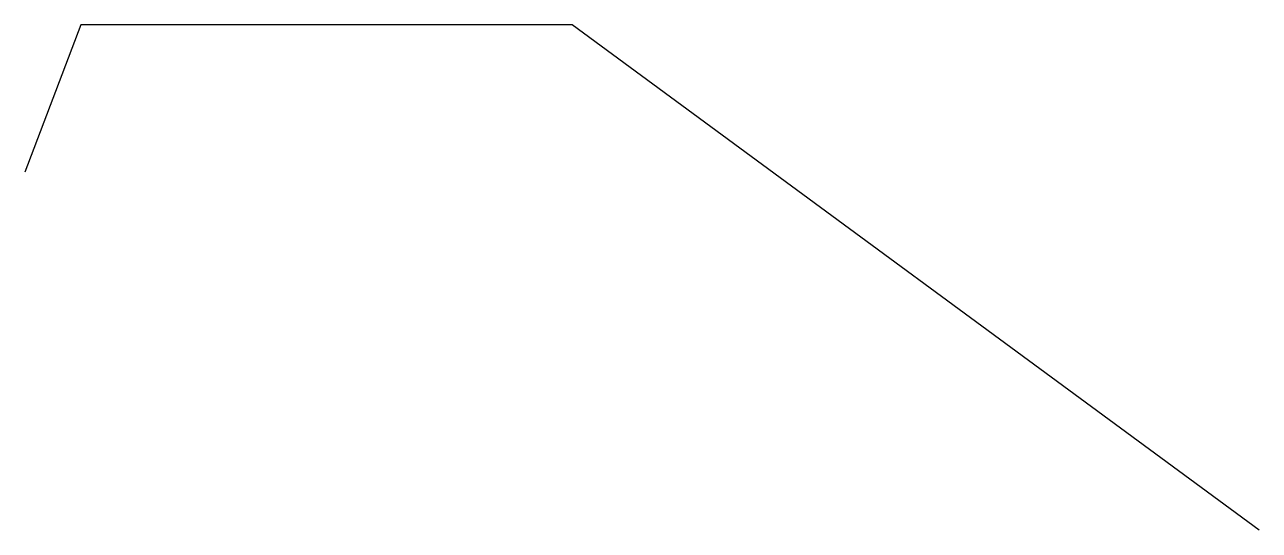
# Model space of a CAD drawing. Header units: inches. Extents: x 2.3 to 67.4, y 2.8 to 29.5.
import ezdxf

# ---------------------------------------------------------------- set-up
doc = ezdxf.new("R2010")
doc.units = ezdxf.units.IN
doc.header["$MEASUREMENT"] = 0

msp = doc.modelspace()

# ---------------------------------------------------------------- linework, layer by layer
msp.add_lwpolyline([(67.351, 2.797), (31.143, 29.451), (5.26, 29.451), (2.31, 21.683)])

doc.saveas('drawing.dxf')
